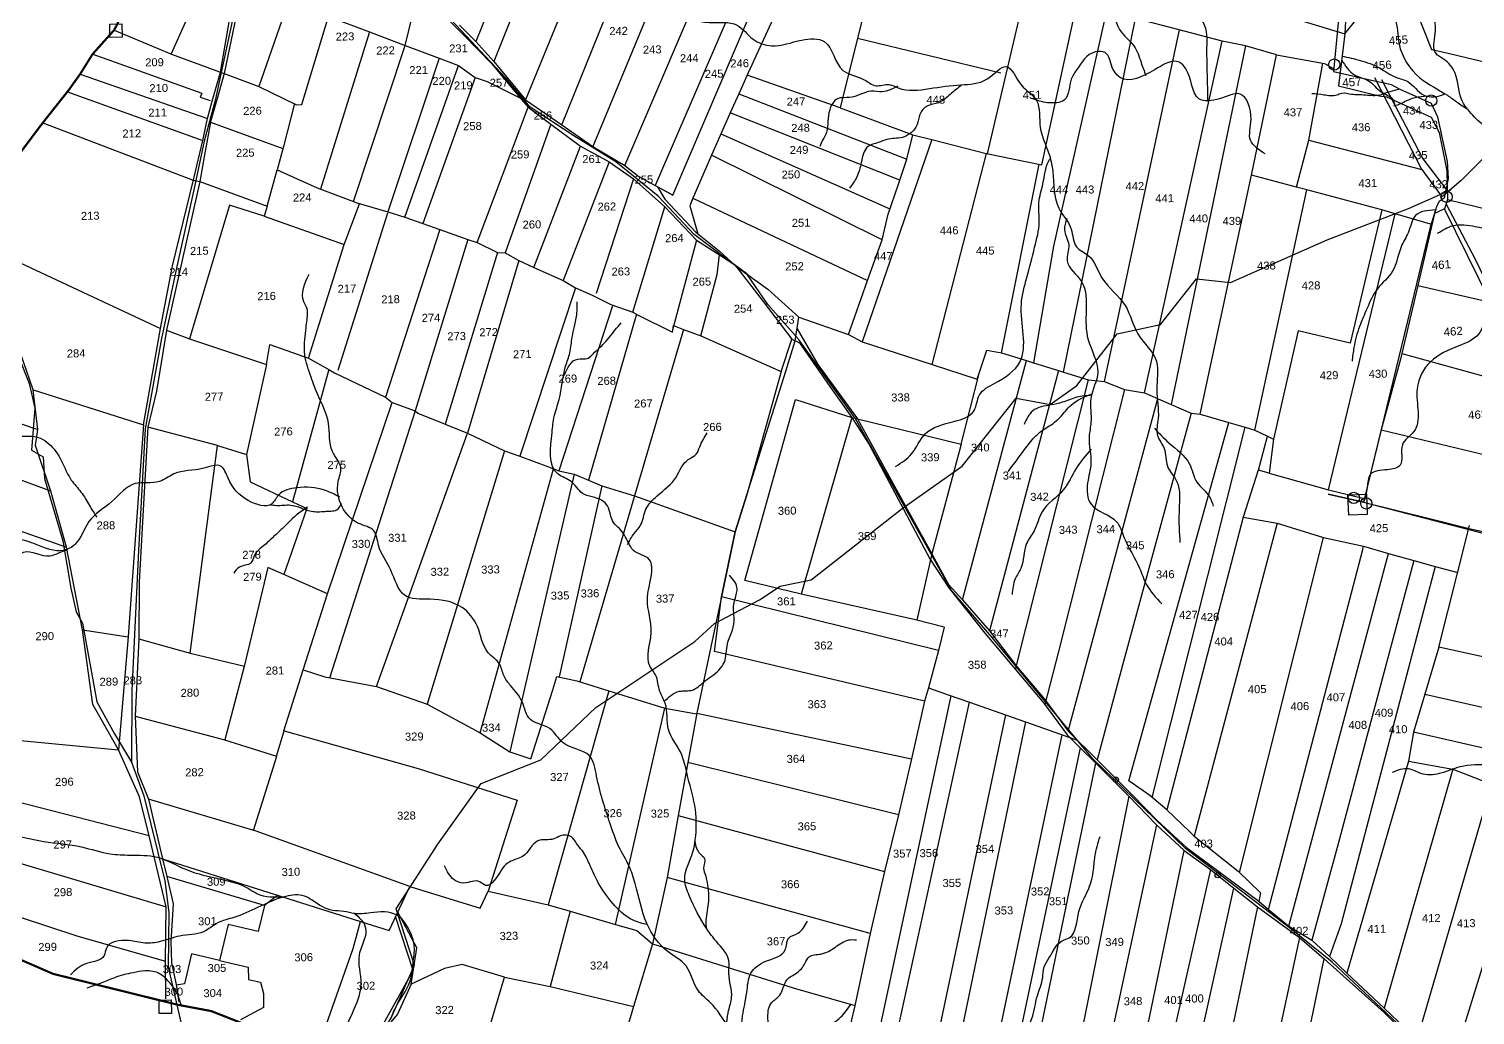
# Model space of a CAD drawing. Header units: inches. Extents: x 188839 to 233717, y 1616569 to 1632157.
# Drawn here: x 190346 to 193056, y 1619205 to 1621053 of the extents above; entities that cross this region are included whole.
import ezdxf
from ezdxf.enums import TextEntityAlignment as Align

# ---------------------------------------------------------------- set-up
doc = ezdxf.new("R2010")
doc.units = ezdxf.units.IN
doc.header["$LTSCALE"] = 15
doc.header["$MEASUREMENT"] = 0
doc.header["$PDMODE"] = 32
doc.header["$PDSIZE"] = 10
for name, color, linetype in [('PLOT', 7, 'Continuous'), ('PLOT NOS', 7, 'Continuous'), ('ROAD', 1, 'Continuous'), ('STREAM', 4, 'Continuous'), ('text1', 7, 'Continuous'), ('Unknown_Point_Feature', 7, 'Continuous'), ('VILLAGE BOUNADRY STONES', 1, 'Continuous'), ('VILLAGE BOUNDRY', 5, 'Continuous')]:
    doc.layers.add(name, color=color, linetype=linetype)
doc.layers.get('0').off()
doc.styles.get("Standard").update_dxf_attribs({"font": 'arial.ttf'})

# ---------------------------------------------------------------- blocks, each defined once
blk = doc.blocks.new('DROP')
h = blk.add_hatch()
h.set_pattern_fill('ANSI31', color=1, scale=10, angle=45)
h.set_pattern_definition([(90, (-324.4107, -25.7687), (-1.25, 0), [])])
h.paths.add_polyline_path([(-9.9, -4.3), (-13.8, 4.1), (13.8, 4.1), (10.2, -4.3)])

msp = doc.modelspace()

# ---------------------------------------------------------------- linework, layer by layer
at = {"layer": 'PLOT'}
for points in [[(190231.3, 1620660.1), (190592.1, 1620491.7), (190614.7, 1620609.4), (190654.6, 1620773.1), (190671.9, 1620844.2), (190680.5, 1620885.5), (190689, 1620918.1), (190704.5, 1620972.2), (190753.3, 1621254.6), (190756, 1621297.6), (190760.2, 1621305.2), (190790.8, 1621480.8), (190811.9, 1621590.1)], [(192605.3, 1621606.7), (192684.5, 1621589.2), (192701, 1621582.8), (192726, 1621576.2), (192799, 1621556.9), (192818.1, 1621554.5), (192849.6, 1621544), (192917.5, 1621527.5), (192863.5, 1621271), (192824.8, 1621278.2), (192812.1, 1621044.1), (192918.1, 1621175), (192940.7, 1621099.5), (192974.5, 1621014.7), (192997.5, 1621009.5), (193345.7, 1620926.7)], [(191302.3, 1621324), (191183.4, 1621029.6)], [(190744.9, 1621306.1), (190669, 1621134.2), (190612.5, 1621006.3)], [(191343.5, 1621309.2), (191217.1, 1620992.1)], [(191421.9, 1621276), (191276.6, 1620920.2)], [(190865.5, 1621238.8), (190839.9, 1621159.1), (190829.4, 1621095.9), (190776.6, 1620945.5)], [(191344.4, 1620873.3), (191496.4, 1621249.8)], [(191565.4, 1621225.4), (191402.7, 1620832.9)], [(191462.9, 1620797.5), (191632.3, 1621194.3)], [(191935.7, 1621183.3), (191898.9, 1621035.7), (191866.5, 1620905.5), (191692, 1620966.4)], [(191694.6, 1621165.4), (191519.4, 1620759.9)], [(191552.7, 1620741.6), (191728.7, 1621154.3)], [(192515.8, 1621131.9), (192800.7, 1621077.9), (192803.4, 1621165.4), (192800.7, 1621077.9), (192790.8, 1620973.4), (192868, 1620956.1), (192880.1, 1620953.3), (192899.1, 1620949.1), (192915.2, 1620940.2), (192974.3, 1620914), (192986.2, 1620888.2), (193004.3, 1620804.5), (193006, 1620772.9), (192998.5, 1620736.1), (192988.9, 1620729.6), (192984.7, 1620721.7), (192972.2, 1620681.8), (192929.4, 1620505.2), (192847.3, 1620166), (192973.5, 1620134.7), (193048, 1620116.3), (193248.4, 1620072.2)], [(190954.1, 1620729.6), (191051, 1621022.4), (191064.3, 1621075.9), (191076.4, 1621125)], [(191081, 1621121.8), (191159.4, 1621042.5), (191187.1, 1621014.5), (191212.6, 1620988.7), (191272.8, 1620916.4), (191281.2, 1620906.4), (191324.1, 1620874.6), (191379.3, 1620833.7), (191433.2, 1620804.1), (191479.1, 1620772.4), (191537.8, 1620720), (191597, 1620657.5), (191640.4, 1620629.5), (191669, 1620611.1), (191721.7, 1620542.1), (191775.4, 1620471.7), (191790.3, 1620464.9), (191851.2, 1620376.6), (191888.2, 1620325), (191920.6, 1620274.2), (191974.4, 1620173), (192034.4, 1620060.1), (192070, 1620005.7), (192137.6, 1619920.6), (192195, 1619852.5), (192248.3, 1619789.4), (192291.8, 1619729.9), (192316.1, 1619705.8), (192345.3, 1619676.8), (192407.3, 1619615.4), (192459.4, 1619561.2), (192510.9, 1619513.1), (192560.5, 1619477.7), (192604.2, 1619443), (192648.5, 1619407.9), (192727.5, 1619350.5), (192773.6, 1619310.5), (192886.2, 1619209.9), (192943.2, 1619152.8)], [(191769.4, 1621135.7), (191694.1, 1620971.2), (191676.5, 1620931.8), (191660.4, 1620895.9), (191625, 1620816.8), (191590.2, 1620735.8), (191584.2, 1620721.8), (191599.8, 1620668.9)], [(191881.8, 1620480.5), (191917.8, 1620581.5), (191945.1, 1620657.8), (191956.1, 1620706.3), (191975.4, 1620762.3), (191991.4, 1620809.2), (192002.4, 1620854.4), (192038, 1620845.8), (192142.4, 1620818.9), (192177.7, 1620968.1), (192213.6, 1621123.3)], [(192038.6, 1620424.1), (192140.4, 1620819.4), (192244.5, 1620798.5), (192309.3, 1621097.3)], [(192972.8, 1620687.1), (192906.4, 1620706.7), (192881.8, 1620713.9), (192740.8, 1620751.5), (192721.4, 1620756.7), (192637.3, 1620779.2), (192683.9, 1621004.8), (192626.1, 1621021.4), (192582.6, 1621030.3), (192501.8, 1621051.4), (192419.6, 1621072.9), (192365.7, 1621087), (192309.3, 1621097.3), (192290, 1621105.6)], [(190505.5, 1621051.1), (190613.1, 1621006), (190703, 1620972.7), (190711.6, 1620969.6), (190776.6, 1620945.5), (190847.5, 1620911.2), (190857.1, 1620911.4), (190907, 1621076.3), (190983.9, 1621047.5), (191051, 1621022.4), (191114.7, 1620998.6), (191151.1, 1620984.9), (191182.4, 1620962.3), (191204.4, 1620954.7), (191267.1, 1620923.3)], [(190734, 1621077.7), (190711.6, 1620969.6), (190698.9, 1620924.4), (190686.8, 1620881.5), (190674.7, 1620817.4), (190665.8, 1620767.1), (190641, 1620656.1), (190603.7, 1620488.8), (190584.8, 1620374.3), (190568.9, 1620306.7), (190561.3, 1620173.7), (190552.2, 1620017), (190551.6, 1619910), (190544.6, 1619764.9), (190549.1, 1619660.8), (190570.1, 1619609.8), (190596.3, 1619497.8), (190604, 1619464.8), (190616, 1619413.6), (190611.9, 1619342.9), (190613.1, 1619302.5), (190621.7, 1619261.9), (190626.4, 1619229.2)], [(192365.7, 1621087), (192266.3, 1620645.9), (192228.5, 1620427.5)], [(192285.1, 1620409.9), (192419.6, 1621072.9)], [(190983.9, 1621047.5), (190892, 1620752.9)], [(191152.7, 1621060.2), (191183.4, 1621029.6), (191217.1, 1620992.1), (191276.6, 1620920.2), (191344.4, 1620873.3), (191402.7, 1620832.9), (191462.9, 1620797.5), (191488.7, 1620776.9), (191519.4, 1620759.9), (191528.6, 1620754.8), (191552.7, 1620741.6), (191524, 1620757.3), (191537.8, 1620734.2), (191595.6, 1620672.3), (191639.3, 1620637.3), (191670.8, 1620608.7), (191731, 1620565.2), (191789, 1620512.9), (191881.8, 1620480.5), (191907.8, 1620466.6), (192038.6, 1620424.1), (192123.3, 1620396.5), (192141.1, 1620451.2), (192168.4, 1620446.3), (192215.7, 1620431.5), (192228.5, 1620427.5), (192275.7, 1620412.8), (192285.1, 1620409.9), (192332, 1620395.3), (192361.3, 1620392.5), (192399.5, 1620377.1), (192436.6, 1620371.4), (192486.7, 1620349.2), (192524, 1620332.8), (192541, 1620331.4), (192594.8, 1620315.5), (192625.3, 1620306.6), (192643.4, 1620301.2), (192667.3, 1620289.6), (192678.5, 1620284.2), (192670.3, 1620220.4), (192781.9, 1620189.1), (192848.4, 1620173.1)], [(192501.8, 1621051.4), (192361.3, 1620392.5)], [(191898.9, 1621035.7), (192167.2, 1620970.8)], [(192436.6, 1620371.4), (192582.6, 1621030.3)], [(192626.1, 1621021.4), (192486.7, 1620349.2)], [(190465.2, 1621006.2), (190669.5, 1620932.9), (190666.8, 1620925.4), (190685.3, 1620918.8)], [(191114.7, 1620998.6), (191018.5, 1620710.1)], [(191050.6, 1620700.6), (191151.1, 1620984.9)], [(192683.9, 1621004.8), (192774.1, 1620988.4), (192791.5, 1620978.7)], [(192721.4, 1620756.7), (192744.9, 1620844.5), (192771, 1620989)], [(190441.6, 1620968.4), (190680.5, 1620885.5)], [(191182.4, 1620962.3), (191084.1, 1620688.6)], [(192956.7, 1620789.6), (192868.6, 1620961.3)], [(192880.7, 1620958.6), (192958.2, 1620809.4), (193001.6, 1620753.2)], [(190417.8, 1620935.5), (190671.9, 1620844.2)], [(191676.5, 1620931.8), (191991.4, 1620809.2)], [(190843.5, 1620913.2), (190822.7, 1620833.1), (190811.3, 1620789), (190885.7, 1620755.3), (190954.1, 1620729.6), (190958.6, 1620727.9), (191018.5, 1620710.1), (191050.6, 1620700.6), (191084.1, 1620688.6), (191115.9, 1620677.2), (191168.2, 1620658.8), (191185.7, 1620652.6), (191224.3, 1620634.3), (191238.1, 1620633.3), (191262.7, 1620619.6), (191292.4, 1620606.3), (191347.1, 1620581.7), (191370.1, 1620568.1), (191401.7, 1620554), (191436.4, 1620536.6), (191477.6, 1620522.3), (191487.7, 1620516.8), (191552, 1620484.9), (191553.6, 1620497.6), (191572.8, 1620490.1), (191605.4, 1620478), (191755.7, 1620411.4), (191775.4, 1620471.7)], [(191185.7, 1620652.6), (191281.2, 1620906.4)], [(191866.5, 1620905.5), (192002.4, 1620854.4)], [(190371.8, 1620877.4), (190653.8, 1620769.7), (190665.8, 1620767.1), (190792.1, 1620720.8), (190811.3, 1620789)], [(190686.3, 1620878.6), (190821.7, 1620829.2)], [(191978, 1620769.9), (191660.4, 1620895.9)], [(191324.1, 1620874.6), (191238.1, 1620633.3)], [(191642.7, 1620856.3), (191959.5, 1620716)], [(191292.4, 1620606.3), (191379.3, 1620833.7)], [(192038, 1620845.8), (191907.8, 1620466.6)], [(192744.9, 1620844.5), (192956.7, 1620789.6), (192994.4, 1620738.1)], [(191433.2, 1620804.1), (191347.1, 1620581.7)], [(191945.1, 1620657.8), (191625, 1620816.8)], [(192168.4, 1620446.3), (192239.3, 1620799.6)], [(191479.1, 1620772.4), (191408.9, 1620557.6)], [(192541, 1620331.4), (192637.3, 1620779.2)], [(192643.4, 1620301.2), (192740.8, 1620751.5)], [(190792.1, 1620720.8), (190786.9, 1620702.5), (190721.7, 1620723.1), (190646.8, 1620472.4)], [(190786.9, 1620702.5), (190936.5, 1620649.2), (190965.2, 1620725.4)], [(191477.6, 1620522.3), (191537.8, 1620720)], [(191590.2, 1620735.8), (191917.8, 1620581.5)], [(192881.8, 1620713.9), (192822, 1620463.9), (192724.6, 1620487.2), (192678.5, 1620284.2)], [(192880.3, 1620301.7), (193208.5, 1620223.3), (193166.2, 1620301.5), (193137.9, 1620381.5), (193085.5, 1620541), (192999.1, 1620716.1)], [(193001.9, 1620724.8), (193056.4, 1620621.4), (193099.3, 1620533.7), (193146.5, 1620382), (193173.2, 1620303.7), (193223.6, 1620220.8), (193256.6, 1620150.5), (193300.3, 1620048.6)], [(193004.6, 1620733.6), (193638.7, 1620578.3)], [(191017.8, 1620707.9), (190924.7, 1620412.8)], [(192781.9, 1620189.1), (192906.4, 1620706.7)], [(191115.9, 1620677.2), (191013.8, 1620362.9)], [(191168.2, 1620658.8), (191069.7, 1620337.1)], [(190869.6, 1620435.8), (190936.5, 1620649.2)], [(191224.3, 1620634.3), (191125.9, 1620312.6)], [(191597, 1620657.5), (191552.8, 1620491.3)], [(191263.7, 1620619.2), (191168, 1620295.8)], [(191605.4, 1620478), (191636, 1620593), (191640.4, 1620629.5)], [(190602.6, 1619235.1), (190601.4, 1619306), (190603, 1619407.6), (190581.6, 1619496.2), (190570.9, 1619540.5), (190553.2, 1619614), (190513.6, 1619702.2), (190465.8, 1619787), (190445.9, 1619927.1), (190415.9, 1620082), (190386.5, 1620187), (190357.8, 1620272.7), (190362.6, 1620302.2), (190353.4, 1620376.6), (190280.5, 1620586.7)], [(191370.1, 1620568.1), (191266, 1620252.1)], [(192948.8, 1620572), (193085.5, 1620541)], [(191439.4, 1620534.3), (191338.9, 1620225.2)], [(191484.3, 1620518.5), (191394.4, 1620207.3)], [(192024.5, 1619793), (191631, 1619886.2), (191643.7, 1619988.9), (191669.5, 1620110.8), (191764.6, 1620411.6), (191782, 1620468.7), (191789, 1620512.9)], [(190353.4, 1620376.6), (190560.6, 1620311.3), (190592.1, 1620491.7)], [(190603.7, 1620488.8), (190646.8, 1620472.4), (190791.2, 1620424), (190797.4, 1620461.4), (190869.6, 1620435.8), (190907.6, 1620414.7), (190918.7, 1620408.5), (191013.8, 1620362.9), (191026.8, 1620353.3), (191069.7, 1620337.1), (191074.7, 1620333.1), (191125.9, 1620312.6), (191168, 1620295.8), (191237.3, 1620262.7), (191266, 1620252.1), (191319.6, 1620232.4), (191338.9, 1620225.2), (191367.7, 1620218.8), (191394.4, 1620207.3), (191419.4, 1620196.6), (191481, 1620178), (191669.5, 1620110.8)], [(191572.8, 1620490.1), (191481, 1620178), (191378.5, 1619829.4)], [(191785.5, 1620490.8), (191824.6, 1620424.5), (191898.9, 1620322.4), (191965.1, 1620202.1), (192038, 1620069.5), (192069.6, 1620011.9), (192095.4, 1619982.9), (192146.2, 1619925.3), (192196.5, 1619859), (192249, 1619797), (192293.6, 1619737), (192347.7, 1619683.3), (192413.8, 1619617.7), (192460.6, 1619569.5), (192515.7, 1619518.8), (192650.9, 1619418.3)], [(193136.9, 1620384.3), (192919.6, 1620444.2)], [(190021.8, 1620417.8), (190362.6, 1620302.2)], [(190791.2, 1620424), (190753.7, 1620255.4)], [(192095.4, 1619982.9), (192215.7, 1620431.5)], [(190907.6, 1620414.7), (190839.7, 1620167)], [(191755.7, 1620411.4), (191714.9, 1620264.9), (191690.8, 1620178.2), (191669.5, 1620110.8), (191643.7, 1619988.9), (191623.8, 1619895), (191597.5, 1619770.7), (191580.8, 1619678.1), (191562.8, 1619578.6), (191541.8, 1619462.5), (191514.7, 1619338.1), (191479.2, 1619220.9), (191467.7, 1619182.9), (191467.2, 1619169.6), (191441.7, 1619060.5), (191305.3, 1619102.7), (191297.1, 1619087.2), (191189.7, 1619115.9), (191192.3, 1619104.6), (191164.2, 1619013.5)], [(192061.3, 1619932.1), (192007.3, 1619945.6), (191793.2, 1619993.9), (191687.9, 1620019.4), (191782.7, 1620358.7), (191888.2, 1620325), (191898.9, 1620322.4), (192092.9, 1620275.1), (192126.8, 1620407.2)], [(192275.7, 1620412.8), (192146.2, 1619925.3)], [(192195, 1619852.5), (192332, 1620395.3)], [(192399.5, 1620377.1), (192275.5, 1619886.5), (192250.2, 1619786.7)], [(190386.5, 1620187), (189961.9, 1620343.1)], [(190823.4, 1619737.6), (190859.9, 1619851.7), (190905.5, 1619994.1), (191026.8, 1620353.3)], [(191069.7, 1620337.1), (190909.3, 1619836)], [(192293.6, 1619737), (192461.6, 1620360.3)], [(190560.6, 1620311.3), (190538.1, 1620001.7), (190531.8, 1619913.8), (190513.6, 1619702.2)], [(190648, 1619883.2), (190699.4, 1620272.1), (190568.9, 1620306.7)], [(191888.2, 1620325), (191793.2, 1619993.9)], [(192524, 1620332.8), (192395.5, 1619860.4), (192347.7, 1619683.3)], [(192621.5, 1620138.3), (192478.4, 1619589.8), (192446.5, 1619616.5), (192407.6, 1619643.7), (192594.8, 1620315.5)], [(192450.9, 1619612.8), (192625.3, 1620306.6)], [(190997.4, 1619820.6), (191168, 1620295.8)], [(192670.3, 1620220.4), (192650.5, 1620225.9), (192667.3, 1620289.6)], [(190699.4, 1620272.1), (190753.7, 1620255.4), (190760.5, 1620204.2), (190839.7, 1620167), (190866.6, 1620154.3), (190823.5, 1620030.4)], [(191237.3, 1620262.7), (191092.1, 1619787.8)], [(192092.9, 1620275.1), (192038, 1620069.5), (192009.9, 1619945)], [(191191.3, 1619733.6), (191329.2, 1620228.8)], [(192649.6, 1620226.2), (192649.6, 1620226.2), (192621.5, 1620138.3), (192685.1, 1620127), (192772.1, 1620100), (192847.3, 1620083.9), (192893.8, 1620070.2), (192941.3, 1620057.1), (192981.8, 1620045.8), (193023.9, 1620034.2)], [(191367.7, 1620218.8), (191247.3, 1619698.4)], [(191419.4, 1620196.6), (191339.7, 1619838.6)], [(189763, 1619793), (189829.2, 1620022.6), (189849.1, 1620016.9), (190081.5, 1619963.3), (190098.4, 1619959.4), (190175.5, 1620113.4), (190195.7, 1620159.1), (190415.9, 1620082)], [(192685.1, 1620127), (192529.9, 1619539.9)], [(193431.2, 1619785.7), (193383.7, 1619799.7), (193187.9, 1619850.8), (192988.5, 1619894.2), (193023, 1620030.8), (193045.6, 1620122.3)], [(190175.5, 1620113.4), (190237.6, 1620089.4), (190318.7, 1620057.9), (190236.3, 1619775.5), (190193, 1619780.4), (190156.6, 1619647.3), (190129.6, 1619548.7), (190109, 1619461), (190437.2, 1619352.6), (190601.4, 1619306)], [(192614.5, 1619472), (192772.1, 1620100)], [(192669.3, 1619403), (192845.5, 1620074.7), (192847.3, 1620083.9)], [(192707.5, 1619371.4), (192893.8, 1620070.2)], [(192988.5, 1619894.2), (192962.1, 1619806.2), (192940.9, 1619735.4), (192931.4, 1619680.5), (193014.9, 1619666), (193087.4, 1619637.4), (193167.6, 1619610.5), (193220.8, 1619592.7), (193240.6, 1619586), (193267.8, 1619576.9), (193342.8, 1619556.1), (193391, 1619557.3), (193402.3, 1619629.2), (193463.7, 1619619.6), (193463.9, 1619650.8), (193433.2, 1619700.4), (193378.6, 1619801), (193305.9, 1619936.6), (193260.8, 1620074.7)], [(190905.5, 1619994.1), (190823.5, 1620030.4), (190793.3, 1620043.8), (190749.3, 1619858.3), (190713, 1619720.6)], [(192941.3, 1620057.1), (192799.8, 1619526.1), (192750.5, 1619345.5)], [(192981.8, 1620045.8), (192805.4, 1619375.8), (192783.4, 1619314.4)], [(192050.4, 1619888.4), (191643.7, 1619988.9)], [(190445.9, 1619927.1), (190531.8, 1619913.8)], [(192061.3, 1619932.1), (192050.4, 1619888.4), (192032.1, 1619818.1), (192024.5, 1619793), (191999.7, 1619685), (191975.5, 1619580), (191949.4, 1619473.9), (191922.7, 1619357.5), (191892.4, 1619216.6)], [(190551.6, 1619910), (190648, 1619883.2), (190749.5, 1619859.1)], [(190859.9, 1619851.7), (190900.4, 1619838.8), (190997.4, 1619820.6), (191092.1, 1619787.8), (191191.3, 1619733.6), (191247.3, 1619698.4), (191286.3, 1619685.2), (191327.5, 1619814.6), (191335.4, 1619839.5), (191372.7, 1619831.2), (191432.4, 1619812.7), (191537.5, 1619780.1), (191597.3, 1619769.3)], [(191432.4, 1619812.7), (191318.9, 1619411.3)], [(192073.7, 1619803.5), (191923.1, 1619099.4)], [(192032.1, 1619818.1), (192069, 1619805.1), (192108.5, 1619791.2), (192176.3, 1619767.4), (192213.5, 1619754.4), (192279, 1619731.4), (192310.3, 1619720.4)], [(192962.1, 1619806.2), (193433.2, 1619700.4), (193474.1, 1619695.9)], [(190236.3, 1619775.5), (190277.2, 1619770.8), (190270.1, 1619725.2), (190513.6, 1619702.2)], [(190544.6, 1619764.9), (190710.3, 1619721.3), (190809.5, 1619690.1), (190824.3, 1619737.3), (191075.3, 1619667.2), (191260.8, 1619607.9), (191206.2, 1619437.1), (191318.9, 1619411.3), (191360.2, 1619399.3), (191445.2, 1619374.8), (191485.4, 1619363.3), (191514.7, 1619338.1), (191778, 1619255.8), (191893.8, 1619222.9), (191869.7, 1619117.7)], [(191445.2, 1619374.8), (191537.5, 1619780.1)], [(191597.5, 1619770.7), (191999.7, 1619685)], [(191955.7, 1619091.7), (192108.5, 1619791.2)], [(192176.3, 1619767.4), (192029.6, 1619071.7)], [(192213.5, 1619754.4), (192070, 1619060.3)], [(192138.3, 1619043.9), (192282.7, 1619730.1)], [(193402.3, 1619629.2), (192940.9, 1619735.4)], [(190766.4, 1619551), (190810.1, 1619689.9)], [(192316.1, 1619705.8), (192173.6, 1619030.6)], [(191975.5, 1619580), (191580.8, 1619678.1)], [(192210, 1619021.7), (192345.3, 1619676.8)], [(192931.4, 1619680.5), (192816.2, 1619283.3)], [(193014.9, 1619666), (192885.7, 1619217.5)], [(190570.9, 1619540.5), (190156.6, 1619647.3)], [(193087.4, 1619637.4), (192948, 1619160.4)], [(191059.6, 1619445.6), (190771.9, 1619549.3), (190570.1, 1619609.8)], [(192407.3, 1619615.4), (192287.3, 1619016.7)], [(193167.6, 1619610.5), (193009.1, 1619098.7)], [(191562.8, 1619578.6), (191949.4, 1619473.9)], [(192478.4, 1619589.8), (192521, 1619548.6), (192529.9, 1619539.9), (192612, 1619474.4), (192654.1, 1619433.9), (192650.9, 1619418.3), (192669.3, 1619403), (192707.5, 1619371.4), (192750.5, 1619345.5), (192783.4, 1619314.4), (192816.2, 1619283.3), (192885.7, 1619217.5), (192925.1, 1619180.2)], [(190129.6, 1619548.7), (190603, 1619407.6)], [(192459.4, 1619561.2), (192337, 1618991)], [(190596.3, 1619497.8), (190967, 1619380.5)], [(192399.2, 1618974.8), (192510.9, 1619513.1)], [(192560.5, 1619477.7), (192444, 1618963.2)], [(190812, 1619429.5), (190787, 1619410.5), (190604, 1619464.8)], [(190900, 1619177.4), (190953.5, 1619329.7), (190967, 1619380.5), (191020.8, 1619363.5), (191059.6, 1619445.6), (191191.5, 1619405.3), (191206.2, 1619437.1)], [(191922.7, 1619357.5), (191541.8, 1619462.5)], [(192495.3, 1618951.5), (192604.2, 1619443)], [(190787, 1619410.5), (190775.3, 1619361.4), (190719.3, 1619374.7), (190703.2, 1619307.2), (190650.7, 1619319.7), (190637.3, 1619263.3), (190621.8, 1619261.1)], [(190988.2, 1619148.8), (191066, 1619288.4), (191033.1, 1619389.6)], [(191237.2, 1619275.8), (191157.7, 1619299.4), (191124.8, 1619291.9), (191062.1, 1619262.8), (191072.6, 1619331), (191037.1, 1619398)], [(191360.2, 1619399.3), (191322.4, 1619258.1)], [(192648.5, 1619407.9), (192550.9, 1618938.9)], [(192727.5, 1619350.5), (192671.7, 1619092.4), (192647.9, 1619100.6), (192608.2, 1618925.9)], [(190703.2, 1619307.2), (190756.5, 1619294.5), (190757.4, 1619271.5), (190779.8, 1619266.6), (190785.4, 1619245.5), (190785.1, 1619219.3), (190742.3, 1619196.2)], [(192750.5, 1618884.9), (192794.6, 1619040.7), (192725.4, 1619077), (192773.6, 1619310.5)], [(191062.1, 1619262.8), (191036.7, 1619206.6), (190988.2, 1619148.8)], [(191189.7, 1619115.9), (191237.2, 1619275.8), (191322.4, 1619258.1), (191479.2, 1619220.9)]]:
    msp.add_lwpolyline(points, dxfattribs=at)
at = {"layer": 'ROAD'}
for points in [[(190828.4, 1621620.1), (190785.2, 1621405.8), (190759.9, 1621263.4), (190727.3, 1621070), (190695.1, 1620919.2), (190674.4, 1620842.8), (190655, 1620751.7), (190623.2, 1620607.7), (190594.5, 1620472.9), (190563.6, 1620303.6), (190551, 1620075.3), (190538.8, 1619813), (190537.7, 1619678.7), (190560.9, 1619615.8), (190600.5, 1619456.7), (190607.8, 1619397.2), (190606.9, 1619294.4), (190630.7, 1619191.7)], [(193744.2, 1621435), (193692.8, 1621380.4), (193584.9, 1621304.1), (193455.1, 1621215.4), (193384.7, 1621143.8), (193297.7, 1621059.3), (193218.8, 1620980.2), (193122.8, 1620860.8), (193030.1, 1620769), (192995.7, 1620740)], [(192941.8, 1619160.3), (192788.2, 1619304.1), (192707.9, 1619369), (192597.5, 1619453.1), (192513.7, 1619517.1), (192339.3, 1619685.8), (192151.2, 1619912.5), (192075.2, 1620000.8), (191894.4, 1620323.9), (191788.4, 1620471.8), (191731, 1620536.6), (191691.3, 1620594.2), (191656.4, 1620619.6), (191592.4, 1620667.6), (191525.2, 1620739.7), (191445.5, 1620803.8), (191366.8, 1620852.7), (191285.1, 1620906.7), (191238.8, 1620961.4), (191137.2, 1621070.2)], [(191023.3, 1619196.5), (191068.4, 1619298.2), (191034, 1619403.9), (191112.1, 1619525.4), (191193.5, 1619639), (191305.3, 1619683.4), (191408.1, 1619781.1), (191593.9, 1619904.8), (191630.5, 1619938.5), (191715.2, 1619983.4), (191754.1, 1620008.8), (191811.9, 1620020.8), (191982.2, 1620154.6), (192095, 1620233.6), (192196.2, 1620361.4), (192259.6, 1620349.3), (192309.8, 1620384.9), (192385.4, 1620481.9), (192466.4, 1620499.2), (192534.1, 1620584.5), (192597.9, 1620577.7), (192779, 1620657.8), (192931.8, 1620716.8), (193010.9, 1620751.6)], [(190202.2, 1620690.7), (190231.5, 1620598.3), (190272.7, 1620574.5), (190346.1, 1620388.8), (190356.9, 1620342.1), (190350.4, 1620263.7), (190372.4, 1620250.9), (190375.1, 1620210.4), (190409.2, 1620093.5), (190424.2, 1620005.2), (190434.5, 1619960.9), (190446.3, 1619939.3), (190472.9, 1619792.1), (190505.9, 1619732), (190537.7, 1619678.7)]]:
    msp.add_lwpolyline(points, dxfattribs=at)
at = {"layer": 'STREAM'}
for points in [[(194189.8, 1620584.4), (194140.2, 1620569), (194118.1, 1620565.9), (194092.6, 1620578.9), (194056.5, 1620578.4), (194030.9, 1620577.8), (194004, 1620587.6), (193971.4, 1620596.1), (193897.9, 1620607.6), (193870.1, 1620616.1), (193864, 1620621.5), (193844.1, 1620632), (193831.2, 1620646), (193800.5, 1620663.5), (193769, 1620678.5), (193739.2, 1620684.3), (193683.1, 1620704), (193648.6, 1620726.1), (193638.7, 1620738.5), (193621.9, 1620762.1), (193594.9, 1620789.7), (193583.8, 1620803.5), (193543.4, 1620808.9), (193506, 1620806.9), (193468, 1620804.4), (193394.7, 1620811.2), (193373.9, 1620806.1), (193325, 1620816.7), (193284.2, 1620819.7), (193239.9, 1620825.8), (193197.8, 1620829.3), (193156.4, 1620838.7), (193114.1, 1620852.7), (193072.1, 1620873), (193046, 1620898.3), (193032, 1620918.5), (193018.9, 1620970), (192997.3, 1620996.8), (192983.3, 1621007.2), (192981.4, 1621044), (192980.4, 1621095.8), (192978, 1621135), (192954.8, 1621167), (192941.8, 1621209.2), (192941.6, 1621240.4), (192930.2, 1621263.3), (192909.6, 1621290.5), (192890.3, 1621327.1), (192860.9, 1621354.4), (192834.1, 1621377.1), (192812.7, 1621382), (192794.3, 1621393.1), (192776.1, 1621400.5), (192760.5, 1621401.4), (192752.6, 1621410), (192733.5, 1621427.8), (192718.6, 1621436.7), (192712.2, 1621442.1)], [(190682.3, 1621352.2), (190715.4, 1621345), (190735.2, 1621334.8), (190778.2, 1621335.9), (190812.5, 1621324.8), (190850.8, 1621317.8), (190886.3, 1621310.1), (190919.3, 1621291.8), (190994.9, 1621257.9), (191044.2, 1621224.9), (191072.5, 1621210.8), (191128.9, 1621202.2), (191167.4, 1621201.9), (191218.4, 1621192.3), (191244.1, 1621167.3), (191290, 1621163.3), (191321, 1621175.8), (191399.2, 1621170.6), (191434.9, 1621148.9), (191484.3, 1621143.9), (191517, 1621156.1), (191548, 1621150), (191568.4, 1621088.1), (191620.8, 1621065.5), (191673.1, 1621060.2), (191703, 1621034.2), (191737.6, 1621021.5), (191794.5, 1621032.4), (191836.5, 1621029.4), (191871.3, 1620975.4), (191910.2, 1620958.6), (191933.5, 1620946.8), (191958, 1620949), (191975, 1620942.7), (192033.8, 1620941.4), (192092.5, 1620948.5), (192142.1, 1620959.6), (192177.7, 1620982.6), (192205.7, 1620948.5), (192234.4, 1620919.2), (192241.4, 1620868.2), (192257, 1620820.9), (192264.7, 1620786.1), (192276.2, 1620717.1), (192299.3, 1620677.7), (192309.1, 1620645), (192330.8, 1620628.9), (192356.9, 1620586.9), (192400.5, 1620534.5), (192424.5, 1620481.8), (192459.1, 1620429.8), (192459.6, 1620377.2), (192462.3, 1620323.3), (192461.2, 1620290.8), (192473.5, 1620266.9), (192479.7, 1620233.5), (192497, 1620205.8), (192501.9, 1620160.2), (192501.5, 1620121), (192503.2, 1620090.8)], [(192721.7, 1621284.5), (192729.9, 1621265.9), (192756.3, 1621254.6), (192792.3, 1621213.8), (192830.3, 1621168.9), (192866, 1621122), (192906, 1621072.9), (192913.9, 1621025.5), (192953.1, 1620961.5), (193004.4, 1620928.8), (193022.3, 1620916.2), (193042.6, 1620902.5)], [(192555.7, 1620917), (192555.1, 1620948.6), (192554, 1620987.2), (192553.9, 1621029.3), (192551.7, 1621053.8), (192540, 1621078.3), (192527.1, 1621127.2), (192523.6, 1621142.9)], [(192295.6, 1621116.9), (192317.1, 1621118.2), (192333.7, 1621114.2), (192350, 1621100.2), (192365.4, 1621095.5), (192389.8, 1621052.4), (192416.8, 1621021.4), (192430.3, 1620990.4), (192439.2, 1620966)], [(192662.8, 1620819), (192635.4, 1620844.5), (192636.4, 1620884), (192615.8, 1620931.1), (192577.4, 1620922.3), (192538.8, 1620922.4), (192514.4, 1620978.4), (192501.6, 1620990.7), (192455.2, 1620976.4), (192391.8, 1620961.7), (192376.2, 1620981.1), (192363.1, 1621008.7), (192344.2, 1621010.1), (192309.9, 1620977.2), (192299.5, 1620959.1), (192286.8, 1620920.3), (192262.7, 1620914.4), (192233, 1620920.1), (192225.7, 1620922.7)], [(192806.2, 1620995.2), (192830.5, 1620967), (192856.8, 1620956.1), (192880.3, 1620935.2), (192902.2, 1620920.7), (192905.9, 1620909)], [(192807, 1621002.1), (192840.8, 1620994.3), (192877.3, 1620980), (192907.7, 1620962.7), (192930.2, 1620954.5), (192960.4, 1620929.1), (192978.9, 1620926), (193000.5, 1620931.3)], [(191974.1, 1620946.2), (191945.2, 1620935.5), (191924.4, 1620936.5), (191903.3, 1620930.1), (191883.6, 1620924.6), (191861.4, 1620922.4), (191846.6, 1620901.8), (191843.3, 1620879.6), (191840.9, 1620859.7), (191833.4, 1620844.8), (191828, 1620833.1)], [(192093.3, 1620947.1), (192072.4, 1620930.6), (192051, 1620914.9), (192029.4, 1620908.5), (192015.8, 1620893), (192010.6, 1620874), (191998, 1620857.6), (191982.9, 1620849.9), (191953.9, 1620846.1), (191937.8, 1620840.3), (191918.6, 1620833), (191905.8, 1620802.8), (191897.5, 1620775.8), (191884, 1620754.8)], [(192750.1, 1620932.4), (192773, 1620929.9), (192797.4, 1620929.6), (192806.3, 1620932.8), (192824.8, 1620930.9), (192836.6, 1620930.4), (192865.5, 1620928.7), (192878.1, 1620929.7), (192889.1, 1620933.6), (192906, 1620938.4), (192914.8, 1620940.8)], [(192967, 1620926.9), (192944, 1620924.3), (192932.8, 1620920.6), (192918.2, 1620913.4), (192903.5, 1620908.2)], [(191970.3, 1620233.2), (192000.1, 1620256.7), (192025.7, 1620294.1), (192079.6, 1620317.5), (192117.3, 1620337.9), (192127.4, 1620367.2), (192156.1, 1620389), (192203, 1620428.5), (192205.9, 1620537.7), (192216.2, 1620587.1), (192230.8, 1620643.9), (192239.4, 1620691.1), (192238.7, 1620727.5), (192246.4, 1620762.9), (192257.4, 1620805.7), (192260.6, 1620810.8)], [(193325.7, 1620816.6), (193294.2, 1620758.1), (193267.1, 1620720.1), (193226.7, 1620679.2), (193199.9, 1620659.8), (193170.3, 1620639.8), (193122.2, 1620629.5), (193096, 1620540.4), (193077.1, 1620509.3), (193062.9, 1620481.2), (193025.7, 1620459), (192972.9, 1620429.5), (192947.8, 1620378.9), (192941.2, 1620298), (192920.2, 1620273.5), (192915.9, 1620235.4), (192892.4, 1620227), (192859.9, 1620217.8), (192854, 1620193.4), (192847.7, 1620165.9)], [(192981.7, 1620714.2), (192944.8, 1620703.4), (192931.3, 1620672.2), (192917.8, 1620645), (192901.8, 1620599.2), (192873.2, 1620566.1), (192853.6, 1620528.8), (192839.7, 1620495.4), (192829.2, 1620455.9), (192825.7, 1620430.6)], [(192290.9, 1620697.6), (192286.8, 1620676.8), (192294.6, 1620648.4), (192291.8, 1620618.7), (192318.4, 1620580), (192327.3, 1620525.3), (192331.1, 1620470.6), (192349.1, 1620409.5), (192336.1, 1620360.6), (192336.4, 1620315.8), (192332.9, 1620288.9), (192336.2, 1620238.6), (192330.1, 1620202.4), (192336.5, 1620162.2), (192384.2, 1620129.6), (192398.2, 1620100.7), (192427.4, 1620042.2), (192439.8, 1620012.8), (192469, 1619975.8)], [(192985.9, 1620670.1), (193014.8, 1620684.4), (193056.6, 1620683.1), (193116.8, 1620673.8), (193161.3, 1620676.4), (193203.2, 1620662.3)], [(191644.3, 1618766.2), (191651.6, 1618791.9), (191648.8, 1618810.9), (191664.7, 1618823.7), (191666.6, 1618847.5), (191693.7, 1618891.5), (191708.2, 1618910.8), (191702.6, 1618955), (191695.7, 1619006.6), (191705, 1619045.5), (191694.1, 1619120.2), (191657.8, 1619180.2), (191622.9, 1619228.3), (191600.5, 1619250.5), (191577.5, 1619296.9), (191543.6, 1619323.6), (191503.9, 1619376.4), (191482.2, 1619451.2), (191470.8, 1619483.7), (191451.6, 1619520.2), (191434.7, 1619565.1), (191409.8, 1619652.7), (191396, 1619691.1), (191347.2, 1619714.8), (191322.2, 1619741.7), (191285.6, 1619758.9), (191270.1, 1619791.9), (191248.6, 1619822.4), (191235.8, 1619841.2), (191227.6, 1619863.1), (191206.4, 1619884.1), (191186.3, 1619933), (191157.6, 1619968.7), (191097.7, 1619984.2), (191049.9, 1619991.6), (191024, 1620038.7), (191001.1, 1620085.3), (190992.1, 1620112.6), (190963.9, 1620126.4), (190932.9, 1620157.3), (190925.4, 1620204.8), (190930.3, 1620230.4), (190914.8, 1620261.1), (190907.2, 1620314.3), (190887.7, 1620366.2), (190874.6, 1620400.5), (190863, 1620442.5), (190864.6, 1620487.8), (190866.6, 1620504.5), (190866.1, 1620531.8), (190861.1, 1620541.9), (190870.9, 1620593.8)], [(191654, 1619191.3), (191657.2, 1619213.7), (191662.8, 1619238), (191657.7, 1619282.7), (191657.9, 1619306.9), (191634.8, 1619342.1), (191616.2, 1619366.6), (191583.4, 1619428.7), (191575, 1619459.4), (191590.3, 1619511.1), (191594.7, 1619533.6), (191594.9, 1619589.9), (191581, 1619650.1), (191566.7, 1619698.2), (191544.7, 1619739.9), (191538.3, 1619789.4), (191528.2, 1619811.6), (191520.3, 1619842.3), (191509.7, 1619859), (191512.2, 1619921.4), (191504.9, 1619983.9), (191511.9, 1620026.4), (191508.3, 1620059), (191478.9, 1620075.9), (191469.5, 1620090.3), (191452.7, 1620116.6), (191441.6, 1620127.9), (191430.1, 1620159.1), (191420.2, 1620169.2), (191383, 1620183), (191361.9, 1620204.7), (191337.4, 1620218.7), (191326.2, 1620296.5), (191330.5, 1620327.5), (191339.6, 1620358.5), (191351.7, 1620420.8), (191359.7, 1620446.3), (191364, 1620475.4), (191368.4, 1620495.5), (191372.8, 1620520.4), (191373.6, 1620541.6)], [(191349, 1620403.8), (191374.4, 1620434.5), (191393.8, 1620436.1), (191403.9, 1620444.8), (191421.7, 1620461.4), (191444.2, 1620488.5), (191456.1, 1620502.6)], [(189977.9, 1620371.6), (190021.5, 1620367.3), (190043.3, 1620346.3), (190083.2, 1620342.7), (190128.4, 1620334.7), (190158.9, 1620322), (190218.7, 1620318), (190266.4, 1620295.3), (190335.1, 1620290), (190363.2, 1620287.6), (190393.1, 1620265.3), (190409.9, 1620236.9), (190425.2, 1620207.7), (190443.3, 1620185.2), (190459.3, 1620159.7), (190473, 1620137.9)], [(192181.2, 1620223.8), (192200.8, 1620249.9), (192227.6, 1620284.6), (192242.5, 1620298.8), (192264.6, 1620313.3), (192278.4, 1620325.3), (192299.2, 1620348.1), (192339.2, 1620369.6)], [(192338.1, 1620366.7), (192309.6, 1620362.8), (192282.3, 1620353.4), (192261.7, 1620348.5), (192227.2, 1620337.2), (192210.9, 1620311.7)], [(191467.8, 1620086.8), (191480.1, 1620107.6), (191491.9, 1620123), (191502.3, 1620152.8), (191523, 1620178), (191559.2, 1620213.8), (191568.6, 1620231.5), (191584, 1620247.6), (191596.6, 1620256.3), (191603, 1620269.7), (191617, 1620296)], [(192455.6, 1620304.7), (192482.2, 1620277.4), (192520.7, 1620238.5), (192534.9, 1620203.8), (192557.9, 1620177.2), (192565.5, 1620158.5)], [(192336.7, 1620265.7), (192308.8, 1620229.4), (192284.4, 1620189.2), (192244.8, 1620148.1), (192229.8, 1620112.5), (192215.7, 1620088.7), (192204.9, 1620042.1), (192194.6, 1620022.8), (192188.4, 1619993.1)], [(190928.3, 1620175.7), (190899.5, 1620188.8), (190848.2, 1620193.2), (190813.3, 1620179.4), (190801.1, 1620163.1), (190756.9, 1620169.4), (190719.2, 1620210.9), (190705.1, 1620233.9), (190673.6, 1620229.7), (190617.6, 1620219.1), (190590.4, 1620204.9), (190544.7, 1620201), (190501.2, 1620167.5), (190457.9, 1620129.7), (190431.9, 1620087), (190410.7, 1620075.9), (190359.3, 1620086.8), (190323.9, 1620098), (190279, 1620105.9), (190243.1, 1620115.3), (190195.5, 1620109.7), (190150.9, 1620076.1), (190095.1, 1620033.9), (190059.8, 1619980.9), (190006.6, 1619931.7), (189967.8, 1619904.2), (189928, 1619868.9), (189910.9, 1619852.1), (189872.6, 1619829.9), (189851.6, 1619808.7), (189826.8, 1619794.5), (189809.7, 1619786.5), (189787, 1619761.6)], [(190867.6, 1620156.7), (190846.8, 1620141.8), (190820.6, 1620116.5), (190805, 1620102.2), (190788, 1620086.5), (190767.9, 1620065.5), (190761.6, 1620052.3), (190740.2, 1620044.4), (190729.7, 1620033)], [(190799.2, 1620161.4), (190809.5, 1620160.2), (190836.2, 1620160.7), (190855.4, 1620155.5), (190863.4, 1620152.4), (190887.4, 1620148.2), (190900.4, 1620148.9), (190911.6, 1620149.6), (190922.8, 1620151.7), (190931.5, 1620164.4)], [(190253.7, 1619988.8), (190255.3, 1620004.7), (190266.7, 1620014.7), (190279.2, 1620024.7), (190296.2, 1620037.7), (190315.9, 1620056.2), (190335.7, 1620072.5), (190384.9, 1620065.5), (190402, 1620071.4), (190417.8, 1620076.9)], [(191536.5, 1619792.6), (191565, 1619811.7), (191589.2, 1619814.1), (191610.5, 1619828.9), (191624.4, 1619839.4), (191649.2, 1619866.4), (191655.1, 1619900.8), (191664.4, 1619926.3), (191667.4, 1619949.5), (191666.3, 1619968.4), (191671.5, 1619992.8), (191673.2, 1620003), (191658.6, 1620029.6)], [(192901.7, 1619659.9), (192931.5, 1619666.8), (192953.9, 1619658.4), (192989.8, 1619658), (193028.7, 1619670.7), (193083.6, 1619675.3), (193128.8, 1619689.2), (193154.8, 1619710.1), (193177, 1619711.6), (193207.5, 1619739.7), (193232, 1619747.2), (193285.7, 1619764.5), (193316.7, 1619767.9), (193353.4, 1619765.3), (193394.9, 1619774.5), (193420.9, 1619772.2), (193448.1, 1619760.9), (193484.4, 1619752.6), (193512.2, 1619771.1), (193523.6, 1619796.1)], [(189991.5, 1619615.8), (190010.6, 1619619.9), (190037.2, 1619610.8), (190063.3, 1619598.1), (190092.7, 1619597.9), (190111.5, 1619582.1), (190163.8, 1619577.2), (190203.1, 1619564), (190277.1, 1619549.9), (190373.2, 1619530.4), (190444.1, 1619520), (190498.1, 1619507.1), (190535, 1619504.8), (190585.9, 1619500.7), (190640.9, 1619477.4), (190705.3, 1619459.5), (190757.2, 1619442.1), (190772.8, 1619432.9), (190825.2, 1619426.5)], [(191503, 1619374.6), (191473.7, 1619384.9), (191440.3, 1619414), (191412.9, 1619452.9), (191397.7, 1619484.8), (191384.5, 1619510.6), (191372, 1619526.7), (191362.7, 1619538.7), (191342, 1619540.7), (191329.4, 1619535), (191299.7, 1619531.4), (191271.1, 1619502.3), (191259.1, 1619497.3), (191239.8, 1619487.2), (191217.4, 1619456.4), (191202.3, 1619447.6), (191190.7, 1619454.7), (191161, 1619452.3), (191142.6, 1619458.6), (191124.5, 1619484.4)], [(191593.7, 1619530.3), (191603.8, 1619506.8), (191611.9, 1619498.5), (191610.4, 1619479.6), (191613.7, 1619467), (191615.7, 1619458.5), (191619.1, 1619438.5), (191619.5, 1619418.5), (191614.7, 1619382.6), (191615.1, 1619366.2)], [(192098.3, 1618561.3), (192118.3, 1618579.4), (192131, 1618606.1), (192132.5, 1618627.3), (192164.1, 1618654.3), (192190.1, 1618695.2), (192209.2, 1618723.9), (192225.8, 1618763.3), (192200, 1618809.6), (192187.4, 1618834.6), (192194.1, 1618858.9), (192187.6, 1618882.6), (192190.4, 1618918.3), (192183.7, 1618968), (192196.5, 1618991.7), (192183.6, 1619016), (192192.1, 1619045.4), (192193.9, 1619067), (192205.6, 1619090.6), (192211, 1619123.6), (192221.4, 1619152.5), (192218.7, 1619173.9), (192225.4, 1619198.2), (192236, 1619240.9), (192245.9, 1619275.1), (192248.2, 1619293.6), (192257.6, 1619311.5), (192282.7, 1619344.1), (192295.5, 1619349.8), (192313.8, 1619399.2), (192330.4, 1619438), (192340.7, 1619473.5), (192343.9, 1619502.3), (192353.4, 1619539.5)], [(190913.3, 1619147.9), (190978.5, 1619165.3), (191021.4, 1619194.1), (191032.7, 1619218.6), (191059.8, 1619266.9), (191065.7, 1619301.6), (191068.1, 1619333.3), (191056.4, 1619368.3), (191035.3, 1619392.2), (190985.9, 1619396.4), (190955.7, 1619395.1), (190935.8, 1619399.1), (190915.1, 1619400.9), (190876.5, 1619420), (190862.3, 1619427.9), (190827, 1619427.2), (190774.4, 1619406.3), (190729.8, 1619387.8), (190699.8, 1619377.7), (190672.9, 1619361), (190628.2, 1619352.8), (190591.6, 1619342.5), (190562.9, 1619339.7), (190532.6, 1619344.3), (190490.9, 1619330.3), (190486.8, 1619316.2), (190453.9, 1619301.6), (190423.4, 1619280.4)], [(190954.9, 1619396.5), (190976.8, 1619368.3), (190974.3, 1619346.2), (190964.6, 1619318), (190967.8, 1619263.7), (190955.5, 1619217.1), (190940, 1619180.7), (190931.6, 1619156.3), (190921.7, 1619133.3)], [(191681, 1619146.3), (191683.5, 1619203.3), (191691.2, 1619247), (191699, 1619283.4), (191727, 1619305.7), (191763.5, 1619327.6), (191769.8, 1619348.9), (191787.1, 1619358.3), (191804.9, 1619381)], [(191692.9, 1619126.6), (191707.4, 1619159.5), (191728.3, 1619175.7), (191730.8, 1619201.1), (191738.2, 1619228.5), (191753, 1619242.1), (191766.4, 1619270.8), (191784.9, 1619283.9), (191800.3, 1619301.7), (191808, 1619313.9), (191830.3, 1619319.2), (191857.3, 1619332.4), (191882.4, 1619345.6), (191897, 1619345.9)], [(190454.8, 1619256), (190483.3, 1619266.1), (190506.7, 1619275.4), (190541.1, 1619284.9), (190563.9, 1619288.3), (190590.5, 1619282.9), (190608.5, 1619266.3), (190622.1, 1619246.7), (190630.7, 1619224.1)], [(191703.6, 1619075.4), (191730.4, 1619097.1), (191748.3, 1619111.3), (191756.4, 1619130.8), (191779.7, 1619145.2), (191812.1, 1619161), (191820.2, 1619181.7), (191852.1, 1619190.2), (191867.1, 1619200.7), (191887.2, 1619225.9)]]:
    msp.add_spline(points, degree=3, dxfattribs=at)
at = {"layer": 'text1'}
msp.add_lwpolyline([(192818, 1620179.7), (192852.7, 1620181), (192854.1, 1620143), (192819.4, 1620141.7)], close=True, dxfattribs=at)
at = {"layer": 'Unknown_Point_Feature'}
for p in [(192383, 1619646, -999999), (192574, 1619467, -999999)]:
    msp.add_point(p, dxfattribs=at)
at = {"layer": 'VILLAGE BOUNADRY STONES'}
for points in [[(190497.1, 1621062.4), (190520, 1621062.9), (190520.4, 1621037.6), (190497.6, 1621037.2)], [(190589.6, 1619232.7), (190612.5, 1619233.2), (190613, 1619207.9), (190590.1, 1619207.5)]]:
    msp.add_lwpolyline(points, close=True, dxfattribs=at)
for centre in [(192792.4, 1620986.4), (192974.2, 1620918.8), (193003, 1620738.6), (192829, 1620174.2), (192852.5, 1620163.8)]:
    msp.add_circle(centre, 10.6, dxfattribs=at)
at = {"layer": 'VILLAGE BOUNDRY', "color": 5, "const_width": 4}
for points in [[(190889.4, 1622152.2), (190891.3, 1622111.7), (190894.5, 1622078.4), (190899.6, 1622008.3), (190899.6, 1622000.9), (190890.7, 1621939.4), (190887.4, 1621898.1), (190877.1, 1621707.5), (190870.4, 1621695.3), (190820.7, 1621606.2), (190820.7, 1621606.2), (190820.7, 1621606.2), (190775.1, 1621684.7), (190820.7, 1621606.2), (190680.4, 1621348.6), (190563.2, 1621161.6), (190505.5, 1621051.1), (190465.2, 1621006.2), (190441.6, 1620968.4), (190420.4, 1620938.7), (190371.8, 1620877.4), (190215.6, 1620669.8)], [(189640.6, 1619858), (189706.9, 1619822.3), (189762.3, 1619787.8), (189801.6, 1619771.2), (189896, 1619722.6), (189937.9, 1619701), (190002.4, 1619609.7), (190104, 1619465.5), (190112.7, 1619445.9), (190163, 1619331.3), (190136.9, 1619262), (190163, 1619331.3), (190322.2, 1619312), (190391, 1619282.1), (190625.7, 1619223.9), (190687.2, 1619212.4), (190766.6, 1619181.2)]]:
    msp.add_lwpolyline(points, dxfattribs=at)
at = {"layer": 'VILLAGE BOUNDRY', "color": 0}
msp.add_lwpolyline([(192523, 1621129.8), (192742.2, 1621065), (192812.1, 1621044.1), (192800.3, 1620946.3), (192876.6, 1620928.1), (192890.2, 1620926.2), (192974.3, 1620887.7), (192988.9, 1620859), (193003.6, 1620787.2), (193004.6, 1620733.6), (192999.1, 1620716.1), (192980.3, 1620707.5), (192948.8, 1620572), (192916.8, 1620434), (192880.3, 1620301.7), (192847.3, 1620166), (192781.2, 1620181.1), (192847.3, 1620166), (193290.1, 1620051.2)], dxfattribs=at)

# ---------------------------------------------------------------- block references
for p, xscale, yscale, zscale, rotation in [((191298.9, 1620744.8, 1), 0.7700000000000001, 0.7700000000000001, 0.7700000000000001, 61.58758419415888), ((191473.8, 1620646, 1), 0.77, 0.77, 0.77, 51.74445087294856), ((191904.8, 1620237.8, 1), 0.7700000000000001, 0.7700000000000001, 0.7700000000000001, 38.64744903899057), ((192640.5, 1619454.1, 1), 0.7699999999999995, 0.7699999999999995, 0.7699999999999995, 76.11492270973099)]:
    msp.add_blockref('DROP', p, dxfattribs=dict(xscale=xscale, yscale=yscale, zscale=zscale, rotation=rotation))

# ---------------------------------------------------------------- texts
at = {"layer": 'PLOT NOS'}
for s, height, rotation, p in [('223', 15, 1.1012, (190938.2, 1621039)), ('242', 15, 1.1012, (191451, 1621049.4)), ('455', 15.47, 4.3743, (192912.6, 1621032.3)), ('222', 15, 1.1012, (191014.1, 1621012.9)), ('231', 15, 1.1012, (191150.9, 1621016.8)), ('243', 15, 1.1012, (191513.9, 1621014.6)), ('209', 15, 1.1012, (190581.1, 1620990.7)), ('244', 15, 1.1012, (191583.4, 1620998.5)), ('246', 15, 1.1012, (191677.9, 1620988.7)), ('456', 15.47, 4.3743, (192882, 1620985.2)), ('221', 15, 1.1012, (191076.2, 1620976.2)), ('220', 15, 1.1012, (191119.4, 1620955.8)), ('257', 15, 1.1012, (191226.9, 1620952.5)), ('245', 15, 1.1012, (191630, 1620969.2)), ('457', 15.47, 4.3743, (192825.5, 1620953.6)), ('210', 15, 1.1012, (190589, 1620942.4)), ('219', 15, 1.1012, (191160, 1620947.4)), ('451', 15, 1.1012, (192225.9, 1620929.6)), ('211', 15, 1.1012, (190587, 1620896.5)), ('226', 15, 1.1012, (190764.7, 1620899.8)), ('247', 15, 1.1012, (191783.5, 1620917.1)), ('448', 15, 1.1012, (192045.5, 1620920.4)), ('437', 15, 1.1012, (192715, 1620896.9)), ('434', 15, 1.1012, (192938.6, 1620900.3)), ('258', 15, 1.1012, (191177, 1620871.1)), ('256', 15, 1.1012, (191309.1, 1620890.8)), ('248', 15, 1.1012, (191792, 1620867.8)), ('436', 15, 1.1012, (192842.7, 1620868.8)), ('433', 15, 1.1012, (192969.6, 1620873.2)), ('212', 15, 1.1012, (190538.4, 1620857.3)), ('225', 15, 1.1012, (190751.2, 1620821.2)), ('259', 15, 1.1012, (191266.4, 1620817.9)), ('249', 15, 1.1012, (191789.3, 1620826.5)), ('435', 15, 1.1012, (192949.7, 1620816.5)), ('261', 15, 1.1012, (191400.4, 1620809.4)), ('255', 15, 1.1012, (191498.4, 1620770.9)), ('250', 15, 1.1012, (191773.9, 1620780.3)), ('431', 15, 1.1012, (192855.2, 1620764.1)), ('432', 15, 1.1012, (192988, 1620761.9)), ('224', 15, 1.1012, (190857.9, 1620737.3)), ('444', 15, 1.1012, (192276.4, 1620752)), ('443', 15, 1.1012, (192325.2, 1620752)), ('442', 15, 1.1012, (192418.7, 1620758.5)), ('441', 15, 1.1012, (192474.5, 1620735.8)), ('262', 15, 1.1012, (191429, 1620720.2)), ('213', 15, 1.1012, (190460.6, 1620703)), ('260', 15, 1.1012, (191288.5, 1620686.7)), ('251', 15, 1.1012, (191793.1, 1620689.9)), ('440', 15, 1.1012, (192538.3, 1620697.8)), ('439', 15, 1.1012, (192600.5, 1620693.3)), ('264', 15, 1.1012, (191555.6, 1620661.2)), ('446', 15, 1.1012, (192070.6, 1620675.5)), ('215', 15, 1.1012, (190665.1, 1620637.3)), ('447', 15, 1.1012, (191947, 1620627.4)), ('445', 15, 1.1012, (192138.2, 1620637.6)), ('214', 15, 1.1012, (190626.4, 1620597.7)), ('263', 15, 1.1012, (191455.1, 1620598.5)), ('252', 15, 1.1012, (191780.7, 1620608.2)), ('438', 15, 1.1012, (192665.2, 1620609.6)), ('461', 15.47, 4.3743, (192993, 1620611.2)), ('265', 15, 1.1012, (191606.9, 1620579.5)), ('428', 15, 1.1012, (192748.9, 1620572.4)), ('216', 15, 1.1012, (190791.1, 1620552.5)), ('217', 15, 1.1012, (190941.8, 1620566.4)), ('218', 15, 1.1012, (191023.5, 1620546.5)), ('254', 15, 1.1012, (191684.5, 1620529)), ('274', 15, 1.1012, (191099.5, 1620511.9)), ('253', 15, 1.1012, (191763.4, 1620508)), ('273', 15, 1.1012, (191147.4, 1620477.3)), ('272', 15, 1.1012, (191207.3, 1620484.9)), ('462', 15.47, 4.3743, (193015.3, 1620486.3)), ('284', 15, 1.1012, (190434.2, 1620445.1)), ('271', 15, 1.1012, (191270.4, 1620443.6)), ('430', 15, 1.1012, (192874.4, 1620406.8)), ('269', 15, 1.1012, (191355.8, 1620397.8)), ('268', 15, 1.1012, (191428.6, 1620393.6)), ('429', 15, 1.1012, (192782.7, 1620404.1)), ('277', 15, 1.1012, (190692.8, 1620364)), ('338', 15, 1.1012, (191979.4, 1620362.5)), ('267', 15, 1.1012, (191497.4, 1620351.2)), ('463', 15.47, 4.3743, (193061.2, 1620330.4)), ('276', 15, 1.1012, (190822.7, 1620298.6)), ('266', 15, 1.1012, (191626.8, 1620307.1)), ('339', 15, 1.1012, (192035.1, 1620250.3)), ('340', 15, 1.1012, (192128.9, 1620268.6)), ('275', 15, 1.1012, (190922.7, 1620236.2)), ('341', 15, 1.1012, (192188.5, 1620216.3)), ('342', 15, 1.1012, (192239.9, 1620176.3)), ('360', 15, 1.1012, (191766.9, 1620150.2)), ('288', 15, 1.1012, (190490, 1620122.7)), ('343', 15, 1.1012, (192293.6, 1620114.4)), ('344', 15, 1.1012, (192364.2, 1620115.7)), ('425', 15, 1.1012, (192876.2, 1620117.4)), ('330', 15, 1.1012, (190968.2, 1620088)), ('331', 15, 1.1012, (191036.5, 1620099.5)), ('359', 15, 1.1012, (191916.8, 1620102.5)), ('345', 15, 1.1012, (192419.2, 1620085.3)), ('278', 15, 1.1012, (190763.1, 1620067.7)), ('332', 15, 1.1012, (191116, 1620035.8)), ('333', 15, 1.1012, (191210.8, 1620040)), ('346', 15, 1.1012, (192475.6, 1620031)), ('279', 15, 1.1012, (190764.6, 1620026.3)), ('335', 15, 1.1012, (191341.3, 1619991.2)), ('336', 15, 1.1012, (191397.3, 1619995.3)), ('337', 15, 1.1012, (191538.3, 1619985.5)), ('361', 15, 1.1012, (191765.4, 1619980.3)), ('427', 15, 1.1012, (192519.1, 1619955)), ('426', 15, 1.1012, (192559.4, 1619951)), ('347', 15, 1.1012, (192164.7, 1619919.9)), ('290', 15, 1.1012, (190375.3, 1619915.1)), ('362', 15, 1.1012, (191834.8, 1619897.6)), ('404', 15, 1.1012, (192585.1, 1619905.1)), ('281', 15, 1.1012, (190806.8, 1619850.6)), ('358', 15, 1.1012, (192123.1, 1619861.5)), ('289', 15, 1.1012, (190495.6, 1619829.7)), ('283', 15, 1.1012, (190540.4, 1619832.2)), ('405', 15, 1.1012, (192647.9, 1619815.7)), ('280', 15, 1.1012, (190647.5, 1619809)), ('363', 15, 1.1012, (191822.6, 1619787.6)), ('406', 15, 1.1012, (192727.9, 1619783.8)), ('407', 15, 1.1012, (192795.4, 1619800.4)), ('409', 15, 1.1012, (192885.7, 1619771.5)), ('334', 15, 1.1012, (191212.5, 1619743.6)), ('408', 15, 1.1012, (192836.5, 1619748.6)), ('410', 15, 1.1012, (192912.1, 1619740.5)), ('329', 15, 1.1012, (191068, 1619726.9)), ('364', 15, 1.1012, (191783.4, 1619685.2)), ('282', 15, 1.1012, (190656, 1619659.9)), ('327', 15, 1.1012, (191340.1, 1619651.1)), ('296', 15, 1.1012, (190412.1, 1619642.1)), ('328', 15, 1.1012, (191053.3, 1619578.8)), ('326', 15, 1.1012, (191440, 1619583.3)), ('325', 15, 1.1012, (191528.6, 1619582.6)), ('365', 15, 1.1012, (191804, 1619558.6)), ('297', 15, 1.1012, (190409.1, 1619524.6)), ('354', 15, 1.1012, (192137.5, 1619516.4)), ('403', 15, 1.1012, (192547.4, 1619526.1)), ('357', 15, 1.1012, (191982.8, 1619507.6)), ('356', 15, 1.1012, (192032.5, 1619508.5)), ('310', 15, 1.1012, (190836.7, 1619473.3)), ('298', 15, 1.1012, (190409.6, 1619435.2)), ('309', 15, 1.1012, (190696.8, 1619454.8)), ('366', 15, 1.1012, (191772.7, 1619450.1)), ('355', 15, 1.1012, (192075.6, 1619452.5)), ('352', 15, 1.1012, (192241.2, 1619436.6)), ('351', 15, 1.1012, (192275, 1619418.2)), ('301', 15, 1.1012, (190680.2, 1619380.8)), ('353', 15, 1.1012, (192173.1, 1619400.9)), ('412', 15, 1.1012, (192974.2, 1619386.5)), ('413', 15, 1.1012, (193039.7, 1619377)), ('323', 15, 1.1012, (191245.4, 1619353.3)), ('402', 15, 1.1012, (192726.5, 1619362.7)), ('411', 15, 1.1012, (192872.2, 1619366.4)), ('299', 15, 1.1012, (190380.7, 1619332.6)), ('367', 15, 1.1012, (191746.1, 1619343.1)), ('350', 15, 1.1012, (192316.5, 1619344.5)), ('349', 15, 1.1012, (192380.6, 1619341.9)), ('306', 15, 1.1012, (190860.7, 1619313.2)), ('324', 15, 1.1012, (191414.9, 1619297.9)), ('303', 15, 1.1012, (190613.8, 1619290.9)), ('305', 15, 1.1012, (190698.2, 1619293.1)), ('300', 15, 1.1012, (190617.3, 1619248.7)), ('304', 15, 1.1012, (190690.3, 1619246.1)), ('302', 15, 1.1012, (190977.4, 1619259.7)), ('322', 15, 1.1012, (191124.8, 1619214.3)), ('348', 15, 1.1012, (192415.2, 1619230.9)), ('401', 15, 1.1012, (192491.1, 1619233.1)), ('400', 15, 1.1012, (192530.3, 1619235.8))]:
    msp.add_text(s, height=height, rotation=rotation, dxfattribs=at).set_placement(p, align=Align.MIDDLE_CENTER)

doc.saveas('drawing.dxf')
